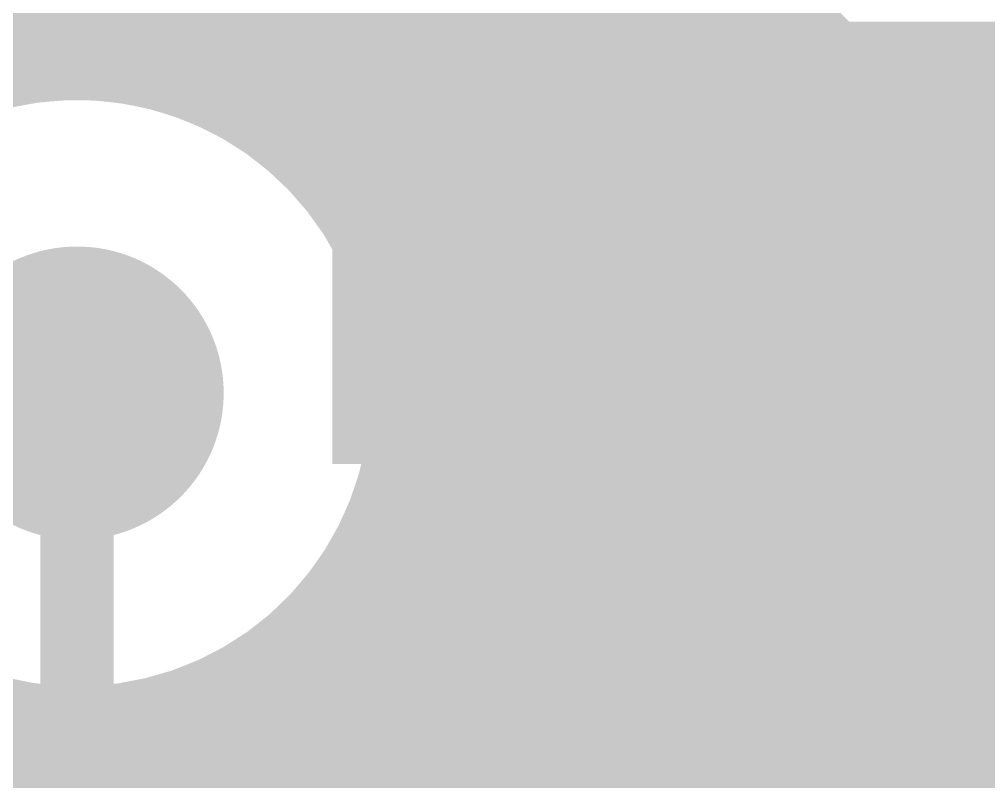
# Model space of a CAD drawing. Header units: inches. Extents: x -0.355 to 0.355, y -0.355 to 0.355.
# Drawn here: x -0.0366 to 0.0155, y 0.1415 to 0.1825 of the extents above; entities that cross this region are included whole.
import ezdxf

# ---------------------------------------------------------------- set-up
doc = ezdxf.new("R2010")
doc.units = ezdxf.units.IN
doc.header["$MEASUREMENT"] = 0
for name, color, linetype in [('BottomLayer', 5, 'Continuous'), ('BottomPaste', 16, 'Continuous'), ('BottomSolder', 6, 'Continuous'), ('TopLayer', 1, 'Continuous'), ('TopOverlay', 2, 'Continuous'), ('ViaHoleLayer', 16, 'Continuous')]:
    doc.layers.add(name, color=color, linetype=linetype)

# ---------------------------------------------------------------- blocks, each defined once
blk = doc.blocks.new('BF83112DW7_D_7_F_4_B_4')
at = {"layer": 'BottomLayer'}
blk.add_hatch(color=5, dxfattribs=at).paths.add_polyline_path([(0.1625984, 0.01574815), (0.1783464, 0.01574815), (0.1783464, -0.01574795), (0.1625984, -0.01574795)])
at = {"layer": 'BottomPaste'}
blk.add_hatch(color=16, dxfattribs=at).paths.add_polyline_path([(0.1625984, 0.01574815), (0.1783464, 0.01574815), (0.1783464, -0.01574795), (0.1625984, -0.01574795)])
at = {"layer": 'BottomSolder'}
blk.add_hatch(color=6, dxfattribs=at).paths.add_polyline_path([(0.1585984, 0.01974815), (0.1823464, 0.01974815), (0.1823464, -0.01974795), (0.1585984, -0.01974795)])

msp = doc.modelspace()

# ---------------------------------------------------------------- hatches: boundary and pattern name
at = {"layer": 'BottomLayer'}
h = msp.add_hatch(color=5, dxfattribs=at)
edge = h.paths.add_edge_path()
edge.add_arc((-0.0334646, 0.1624016), 0.007874, 0, 360)
at = {"layer": 'TopLayer'}
h = msp.add_hatch(color=1, dxfattribs=at)
edge = h.paths.add_edge_path()
edge.add_arc((-0.0334646, 0.1624016), 0.007874, 0, 360)
at = {"layer": 'ViaHoleLayer'}
h = msp.add_hatch(color=16, dxfattribs=at)
edge = h.paths.add_edge_path()
edge.add_arc((-0.0334646, 0.1624016), 0.003937, 0, 360)

# ---------------------------------------------------------------- linework, layer by layer
at = {"layer": 'BottomLayer'}
for points in [[(0.2641026, -0.0787403, 0.003937, 0.003937, -6.854099371008116), (0.2641026, 0.0787401, 0.003937, 0.003937, 0)], [(-0.2641026, 0.0748033, 0.003937, 0.003937, -0.8646889940292188), (0.2755906, -0.0039369, 0.003937, 0.003937, 0)], [(-0.2414652, 0.0680542, 0.003937, 0.003937, -0.8646889940292188), (0.2519686, -0.0039369, 0.003937, 0.003937, 0)], [(-0.0118111, 0.1744094, 0.007874, 0.007874, 0), (-0.0118111, 0.1968505, 0.007874, 0.007874, 0)], [(-0.0255906, 0.1782722, 0.003937, 0.003937, 0), (-0.0255906, 0.1911428, 0.003937, 0.003937, 0)], [(-0.1677758, 0.184051, 0.003937, 0.003937, 0), (-0.0255906, 0.184051, 0.003937, 0.003937, 0)], [(-0.1682159, 0.1836573, 0.003937, 0.003937, 0), (-0.0255906, 0.1836573, 0.003937, 0.003937, 0)], [(-0.1690899, 0.1828699, 0.003937, 0.003937, 0), (-0.0255906, 0.1828699, 0.003937, 0.003937, 0)], [(-0.1686539, 0.1832636, 0.003937, 0.003937, 0), (-0.0255906, 0.1832636, 0.003937, 0.003937, 0)], [(-0.1695238, 0.1824762, 0.003937, 0.003937, 0), (-0.0255906, 0.1824762, 0.003937, 0.003937, 0)], [(-0.1699558, 0.1820825, 0.003937, 0.003937, 0), (-0.0255906, 0.1820825, 0.003937, 0.003937, 0)], [(-0.1708136, 0.1812951, 0.003937, 0.003937, 0), (-0.0255906, 0.1812951, 0.003937, 0.003937, 0)], [(-0.1703857, 0.1816888, 0.003937, 0.003937, 0), (-0.0255906, 0.1816888, 0.003937, 0.003937, 0)], [(-0.1712395, 0.1809014, 0.003937, 0.003937, 0), (-0.0255906, 0.1809014, 0.003937, 0.003937, 0)], [(-0.1716635, 0.1805077, 0.003937, 0.003937, 0), (-0.0255906, 0.1805077, 0.003937, 0.003937, 0)], [(-0.1725057, 0.1797203, 0.003937, 0.003937, 0), (-0.0371978, 0.1797203, 0.003937, 0.003937, 0)], [(-0.1720856, 0.180114, 0.003937, 0.003937, 0), (-0.0338457, 0.180114, 0.003937, 0.003937, 0)], [(-0.0511153, 0.1639268, 0.003937, 0.003937, -0.5286309015249053), (-0.0255906, 0.1782722, 0.003937, 0.003937, 0)], [(-0.0330835, 0.180114, 0.003937, 0.003937, 0), (-0.0255906, 0.180114, 0.003937, 0.003937, 0)], [(-0.0297314, 0.1797203, 0.003937, 0.003937, 0), (-0.0255906, 0.1797203, 0.003937, 0.003937, 0)], [(-0.0118111, 0.1744094, 0.007874, 0.007874, 0), (-0.0078741, 0.1704724, 0.007874, 0.007874, 0)], [(-0.0078741, 0.1704724, 0.007874, 0.007874, 0), (0, 0.1704724, 0.007874, 0.007874, 0)], [(0, 0.1704724, 0.007874, 0.007874, 0), (0.0078741, 0.1704724, 0.007874, 0.007874, 0)], [(0.0078741, 0.1704724, 0.007874, 0.007874, 0), (0.0236221, 0.1547244, 0.007874, 0.007874, 0)], [(-0.0334646, 0.1624016, 0.003937, 0.003937, 0), (-0.0334645, 0.1624015, 0.003937, 0.003937, 0)], [(-0.0334645, 0.129923, 0.003937, 0.003937, 0), (-0.0334645, 0.1624015, 0.003937, 0.003937, 0)], [(-0.0160124, 0.1593529, 0.003937, 0.003937, -0.1686000918899813), (-0.0216535, 0.1491966, 0.003937, 0.003937, 0)], [(-0.0078741, 0.1566929, 0.003937, 0.003937, -0.159279304311371), (-0.0160124, 0.1593529, 0.003937, 0.003937, 0)], [(-0.0078741, 0.1566929, 0.003937, 0.003937, -0.159279304311371), (-0.0160124, 0.1593529, 0.003937, 0.003937, 0)], [(-0.0163908, 0.1576731, 0.003937, 0.003937, 0), (-0.0129783, 0.1576731, 0.003937, 0.003937, 0)], [(-0.0166286, 0.1568857, 0.003937, 0.003937, 0), (-0.0101711, 0.1568857, 0.003937, 0.003937, 0)], [(-0.0165047, 0.1572794, 0.003937, 0.003937, 0), (-0.0118515, 0.1572794, 0.003937, 0.003937, 0)], [(-0.0167628, 0.156492, 0.003937, 0.003937, 0), (0.0023673, 0.156492, 0.003937, 0.003937, 0)], [(-0.0078741, 0.1566929, 0.003937, 0.003937, 0), (0, 0.1566929, 0.003937, 0.003937, 0)], [(0.0021664, 0.1566929, 0.003937, 0.003937, 0), (0.0098426, 0.1490167, 0.003937, 0.003937, 0)], [(-0.0169073, 0.1560983, 0.003937, 0.003937, 0), (0.002761, 0.1560983, 0.003937, 0.003937, 0)], [(-0.0172289, 0.1553109, 0.003937, 0.003937, 0), (0.0035484, 0.1553109, 0.003937, 0.003937, 0)], [(-0.0170626, 0.1557046, 0.003937, 0.003937, 0), (0.0031547, 0.1557046, 0.003937, 0.003937, 0)], [(-0.0174066, 0.1549172, 0.003937, 0.003937, 0), (0.0039421, 0.1549172, 0.003937, 0.003937, 0)], [(-0.0175961, 0.1545235, 0.003937, 0.003937, 0), (0.0043358, 0.1545235, 0.003937, 0.003937, 0)], [(-0.018012, 0.1537361, 0.003937, 0.003937, 0), (0.0051232, 0.1537361, 0.003937, 0.003937, 0)], [(-0.0177977, 0.1541298, 0.003937, 0.003937, 0), (0.0047295, 0.1541298, 0.003937, 0.003937, 0)], [(-0.0182394, 0.1533424, 0.003937, 0.003937, 0), (0.0055169, 0.1533424, 0.003937, 0.003937, 0)], [(-0.0184807, 0.1529487, 0.003937, 0.003937, 0), (0.0059106, 0.1529487, 0.003937, 0.003937, 0)], [(-0.0190074, 0.1521613, 0.003937, 0.003937, 0), (0.006698, 0.1521613, 0.003937, 0.003937, 0)], [(-0.0187364, 0.152555, 0.003937, 0.003937, 0), (0.0063043, 0.152555, 0.003937, 0.003937, 0)], [(-0.0192945, 0.1517676, 0.003937, 0.003937, 0), (0.0070917, 0.1517676, 0.003937, 0.003937, 0)], [(-0.0195987, 0.1513739, 0.003937, 0.003937, 0), (0.0074854, 0.1513739, 0.003937, 0.003937, 0)], [(-0.0202632, 0.1505865, 0.003937, 0.003937, 0), (0.0082728, 0.1505865, 0.003937, 0.003937, 0)], [(-0.0199211, 0.1509802, 0.003937, 0.003937, 0), (0.0078791, 0.1509802, 0.003937, 0.003937, 0)], [(-0.0206264, 0.1501928, 0.003937, 0.003937, 0), (0.0086665, 0.1501928, 0.003937, 0.003937, 0)], [(-0.0210126, 0.1497991, 0.003937, 0.003937, 0), (0.0090602, 0.1497991, 0.003937, 0.003937, 0)], [(-0.0216535, 0.1437026, 0.003937, 0.003937, 0), (-0.0216535, 0.1491966, 0.003937, 0.003937, 0)], [(-0.0216535, 0.1490117, 0.003937, 0.003937, 0), (0.0098426, 0.1490117, 0.003937, 0.003937, 0)], [(-0.0214241, 0.1494054, 0.003937, 0.003937, 0), (0.0094539, 0.1494054, 0.003937, 0.003937, 0)], [(0.0098426, 0.1257871, 0.003937, 0.003937, 0), (0.0098426, 0.1490167, 0.003937, 0.003937, 0)], [(-0.0216535, 0.148618, 0.003937, 0.003937, 0), (0.0098426, 0.148618, 0.003937, 0.003937, 0)], [(-0.0216535, 0.1482243, 0.003937, 0.003937, 0), (0.0098426, 0.1482243, 0.003937, 0.003937, 0)], [(-0.0216535, 0.1478306, 0.003937, 0.003937, 0), (0.0098426, 0.1478306, 0.003937, 0.003937, 0)], [(-0.0216535, 0.1474369, 0.003937, 0.003937, 0), (0.0098426, 0.1474369, 0.003937, 0.003937, 0)], [(-0.0216535, 0.1470432, 0.003937, 0.003937, 0), (0.0098426, 0.1470432, 0.003937, 0.003937, 0)], [(-0.0216535, 0.1466495, 0.003937, 0.003937, 0), (0.0098426, 0.1466495, 0.003937, 0.003937, 0)], [(-0.0216535, 0.1462558, 0.003937, 0.003937, 0), (0.0098426, 0.1462558, 0.003937, 0.003937, 0)], [(-0.0216535, 0.1458621, 0.003937, 0.003937, 0), (0.0098426, 0.1458621, 0.003937, 0.003937, 0)], [(-0.0216535, 0.1454684, 0.003937, 0.003937, 0), (0.0098426, 0.1454684, 0.003937, 0.003937, 0)], [(-0.0216535, 0.1450747, 0.003937, 0.003937, 0), (0.0098426, 0.1450747, 0.003937, 0.003937, 0)], [(-0.0216535, 0.144681, 0.003937, 0.003937, 0), (0.0098426, 0.144681, 0.003937, 0.003937, 0)], [(-0.0216535, 0.1442873, 0.003937, 0.003937, 0), (0.0098426, 0.1442873, 0.003937, 0.003937, 0)], [(-0.0216535, 0.1438936, 0.003937, 0.003937, 0), (0.0098426, 0.1438936, 0.003937, 0.003937, 0)], [(-0.0216535, 0.1437026, 0.003937, 0.003937, 0), (-0.0019685, 0.1437026, 0.003937, 0.003937, 0)], [(-0.0019685, 0.0964584, 0.003937, 0.003937, 0), (-0.0019685, 0.1437026, 0.003937, 0.003937, 0)], [(-0.0019685, 0.1434999, 0.003937, 0.003937, 0), (0.0098426, 0.1434999, 0.003937, 0.003937, 0)], [(-0.0019685, 0.1431062, 0.003937, 0.003937, 0), (0.0098426, 0.1431062, 0.003937, 0.003937, 0)], [(-0.0019685, 0.1427125, 0.003937, 0.003937, 0), (0.0098426, 0.1427125, 0.003937, 0.003937, 0)], [(-0.0019685, 0.1423188, 0.003937, 0.003937, 0), (0.0098426, 0.1423188, 0.003937, 0.003937, 0)], [(-0.0019685, 0.1419251, 0.003937, 0.003937, 0), (0.0098426, 0.1419251, 0.003937, 0.003937, 0)], [(-0.0019685, 0.1415314, 0.003937, 0.003937, 0), (0.0098426, 0.1415314, 0.003937, 0.003937, 0)], [(-0.0019685, 0.1411377, 0.003937, 0.003937, 0), (0.0098426, 0.1411377, 0.003937, 0.003937, 0)], [(-0.0019685, 0.140744, 0.003937, 0.003937, 0), (0.0098426, 0.140744, 0.003937, 0.003937, 0)], [(-0.0019685, 0.1403503, 0.003937, 0.003937, 0), (0.0098426, 0.1403503, 0.003937, 0.003937, 0)], [(-0.0019685, 0.1399566, 0.003937, 0.003937, 0), (0.0098426, 0.1399566, 0.003937, 0.003937, 0)]]:
    msp.add_lwpolyline(points, format="xyseb", dxfattribs=at)
for points in [[(-0.0265748, 0.184051, 0.0019685, 0.0019685, 1), (-0.0246064, 0.184051, 0.0019685, 0.0019685, 1)], [(-0.0265748, 0.1836573, 0.0019685, 0.0019685, 1), (-0.0246064, 0.1836573, 0.0019685, 0.0019685, 1)], [(-0.0265748, 0.1832636, 0.0019685, 0.0019685, 1), (-0.0246064, 0.1832636, 0.0019685, 0.0019685, 1)], [(-0.0265748, 0.1828699, 0.0019685, 0.0019685, 1), (-0.0246064, 0.1828699, 0.0019685, 0.0019685, 1)], [(-0.0265748, 0.1824762, 0.0019685, 0.0019685, 1), (-0.0246064, 0.1824762, 0.0019685, 0.0019685, 1)], [(-0.0265748, 0.1820825, 0.0019685, 0.0019685, 1), (-0.0246064, 0.1820825, 0.0019685, 0.0019685, 1)], [(-0.0265748, 0.1816888, 0.0019685, 0.0019685, 1), (-0.0246064, 0.1816888, 0.0019685, 0.0019685, 1)], [(-0.0265748, 0.1812951, 0.0019685, 0.0019685, 1), (-0.0246064, 0.1812951, 0.0019685, 0.0019685, 1)], [(-0.0265748, 0.1809014, 0.0019685, 0.0019685, 1), (-0.0246064, 0.1809014, 0.0019685, 0.0019685, 1)], [(-0.0265748, 0.1805077, 0.0019685, 0.0019685, 1), (-0.0246064, 0.1805077, 0.0019685, 0.0019685, 1)], [(-0.038182, 0.1797203, 0.0019685, 0.0019685, 1), (-0.0362136, 0.1797203, 0.0019685, 0.0019685, 1)], [(-0.0348299, 0.180114, 0.0019685, 0.0019685, 1), (-0.0328615, 0.180114, 0.0019685, 0.0019685, 1)], [(-0.0340677, 0.180114, 0.0019685, 0.0019685, 1), (-0.0320993, 0.180114, 0.0019685, 0.0019685, 1)], [(-0.0307156, 0.1797203, 0.0019685, 0.0019685, 1), (-0.0287472, 0.1797203, 0.0019685, 0.0019685, 1)], [(-0.0265748, 0.180114, 0.0019685, 0.0019685, 1), (-0.0246064, 0.180114, 0.0019685, 0.0019685, 1)], [(-0.0265748, 0.1797203, 0.0019685, 0.0019685, 1), (-0.0246064, 0.1797203, 0.0019685, 0.0019685, 1)], [(-0.0265748, 0.1782722, 0.0019685, 0.0019685, 1), (-0.0246064, 0.1782722, 0.0019685, 0.0019685, 1)], [(-0.0265748, 0.1782722, 0.0019685, 0.0019685, 1), (-0.0246064, 0.1782722, 0.0019685, 0.0019685, 1)], [(-0.0137796, 0.1744094, 0.003937, 0.003937, 1), (-0.0098426, 0.1744094, 0.003937, 0.003937, 1)], [(-0.0137796, 0.1744094, 0.003937, 0.003937, 1), (-0.0098426, 0.1744094, 0.003937, 0.003937, 1)], [(-0.0098426, 0.1704724, 0.003937, 0.003937, 1), (-0.0059056, 0.1704724, 0.003937, 0.003937, 1)], [(-0.0098426, 0.1704724, 0.003937, 0.003937, 1), (-0.0059056, 0.1704724, 0.003937, 0.003937, 1)], [(-0.0019685, 0.1704724, 0.003937, 0.003937, 1), (0.0019685, 0.1704724, 0.003937, 0.003937, 1)], [(-0.0019685, 0.1704724, 0.003937, 0.003937, 1), (0.0019685, 0.1704724, 0.003937, 0.003937, 1)], [(0.0059056, 0.1704724, 0.003937, 0.003937, 1), (0.0098426, 0.1704724, 0.003937, 0.003937, 1)], [(0.0059056, 0.1704724, 0.003937, 0.003937, 1), (0.0098426, 0.1704724, 0.003937, 0.003937, 1)], [(-0.0344488, 0.1624016, 0.0019685, 0.0019685, 1), (-0.0324804, 0.1624016, 0.0019685, 0.0019685, 1)], [(-0.0344487, 0.1624015, 0.0019685, 0.0019685, 1), (-0.0324803, 0.1624015, 0.0019685, 0.0019685, 1)], [(-0.0344487, 0.1624015, 0.0019685, 0.0019685, 1), (-0.0324803, 0.1624015, 0.0019685, 0.0019685, 1)], [(-0.0169966, 0.1593529, 0.0019685, 0.0019685, 1), (-0.0150282, 0.1593529, 0.0019685, 0.0019685, 1)], [(-0.0169966, 0.1593529, 0.0019685, 0.0019685, 1), (-0.0150282, 0.1593529, 0.0019685, 0.0019685, 1)], [(-0.0169966, 0.1593529, 0.0019685, 0.0019685, 1), (-0.0150282, 0.1593529, 0.0019685, 0.0019685, 1)], [(-0.017375, 0.1576731, 0.0019685, 0.0019685, 1), (-0.0154066, 0.1576731, 0.0019685, 0.0019685, 1)], [(-0.0139625, 0.1576731, 0.0019685, 0.0019685, 1), (-0.0119941, 0.1576731, 0.0019685, 0.0019685, 1)], [(-0.0176128, 0.1568857, 0.0019685, 0.0019685, 1), (-0.0156444, 0.1568857, 0.0019685, 0.0019685, 1)], [(-0.0174889, 0.1572794, 0.0019685, 0.0019685, 1), (-0.0155205, 0.1572794, 0.0019685, 0.0019685, 1)], [(-0.0128357, 0.1572794, 0.0019685, 0.0019685, 1), (-0.0108673, 0.1572794, 0.0019685, 0.0019685, 1)], [(-0.0111553, 0.1568857, 0.0019685, 0.0019685, 1), (-0.0091869, 0.1568857, 0.0019685, 0.0019685, 1)], [(-0.017747, 0.156492, 0.0019685, 0.0019685, 1), (-0.0157786, 0.156492, 0.0019685, 0.0019685, 1)], [(-0.0088583, 0.1566929, 0.0019685, 0.0019685, 1), (-0.0068899, 0.1566929, 0.0019685, 0.0019685, 1)], [(-0.0088583, 0.1566929, 0.0019685, 0.0019685, 1), (-0.0068899, 0.1566929, 0.0019685, 0.0019685, 1)], [(-0.0088583, 0.1566929, 0.0019685, 0.0019685, 1), (-0.0068899, 0.1566929, 0.0019685, 0.0019685, 1)], [(-0.0009842, 0.1566929, 0.0019685, 0.0019685, 1), (0.0009842, 0.1566929, 0.0019685, 0.0019685, 1)], [(0.0011822, 0.1566929, 0.0019685, 0.0019685, 1), (0.0031506, 0.1566929, 0.0019685, 0.0019685, 1)], [(0.0013831, 0.156492, 0.0019685, 0.0019685, 1), (0.0033515, 0.156492, 0.0019685, 0.0019685, 1)], [(-0.0178915, 0.1560983, 0.0019685, 0.0019685, 1), (-0.0159231, 0.1560983, 0.0019685, 0.0019685, 1)], [(0.0017768, 0.1560983, 0.0019685, 0.0019685, 1), (0.0037452, 0.1560983, 0.0019685, 0.0019685, 1)], [(-0.0182131, 0.1553109, 0.0019685, 0.0019685, 1), (-0.0162447, 0.1553109, 0.0019685, 0.0019685, 1)], [(-0.0180468, 0.1557046, 0.0019685, 0.0019685, 1), (-0.0160784, 0.1557046, 0.0019685, 0.0019685, 1)], [(0.0021705, 0.1557046, 0.0019685, 0.0019685, 1), (0.0041389, 0.1557046, 0.0019685, 0.0019685, 1)], [(0.0025642, 0.1553109, 0.0019685, 0.0019685, 1), (0.0045326, 0.1553109, 0.0019685, 0.0019685, 1)], [(-0.0183908, 0.1549172, 0.0019685, 0.0019685, 1), (-0.0164224, 0.1549172, 0.0019685, 0.0019685, 1)], [(0.0029579, 0.1549172, 0.0019685, 0.0019685, 1), (0.0049263, 0.1549172, 0.0019685, 0.0019685, 1)], [(-0.0185803, 0.1545235, 0.0019685, 0.0019685, 1), (-0.0166119, 0.1545235, 0.0019685, 0.0019685, 1)], [(0.0033516, 0.1545235, 0.0019685, 0.0019685, 1), (0.00532, 0.1545235, 0.0019685, 0.0019685, 1)], [(-0.0189962, 0.1537361, 0.0019685, 0.0019685, 1), (-0.0170278, 0.1537361, 0.0019685, 0.0019685, 1)], [(-0.0187819, 0.1541298, 0.0019685, 0.0019685, 1), (-0.0168135, 0.1541298, 0.0019685, 0.0019685, 1)], [(0.0037453, 0.1541298, 0.0019685, 0.0019685, 1), (0.0057137, 0.1541298, 0.0019685, 0.0019685, 1)], [(0.004139, 0.1537361, 0.0019685, 0.0019685, 1), (0.0061074, 0.1537361, 0.0019685, 0.0019685, 1)], [(-0.0192236, 0.1533424, 0.0019685, 0.0019685, 1), (-0.0172552, 0.1533424, 0.0019685, 0.0019685, 1)], [(0.0045327, 0.1533424, 0.0019685, 0.0019685, 1), (0.0065011, 0.1533424, 0.0019685, 0.0019685, 1)], [(-0.0194649, 0.1529487, 0.0019685, 0.0019685, 1), (-0.0174965, 0.1529487, 0.0019685, 0.0019685, 1)], [(0.0049264, 0.1529487, 0.0019685, 0.0019685, 1), (0.0068948, 0.1529487, 0.0019685, 0.0019685, 1)], [(-0.0199916, 0.1521613, 0.0019685, 0.0019685, 1), (-0.0180232, 0.1521613, 0.0019685, 0.0019685, 1)], [(-0.0197206, 0.152555, 0.0019685, 0.0019685, 1), (-0.0177522, 0.152555, 0.0019685, 0.0019685, 1)], [(0.0053201, 0.152555, 0.0019685, 0.0019685, 1), (0.0072885, 0.152555, 0.0019685, 0.0019685, 1)], [(0.0057138, 0.1521613, 0.0019685, 0.0019685, 1), (0.0076822, 0.1521613, 0.0019685, 0.0019685, 1)], [(-0.0202787, 0.1517676, 0.0019685, 0.0019685, 1), (-0.0183103, 0.1517676, 0.0019685, 0.0019685, 1)], [(0.0061075, 0.1517676, 0.0019685, 0.0019685, 1), (0.0080759, 0.1517676, 0.0019685, 0.0019685, 1)], [(-0.0205829, 0.1513739, 0.0019685, 0.0019685, 1), (-0.0186145, 0.1513739, 0.0019685, 0.0019685, 1)], [(0.0065012, 0.1513739, 0.0019685, 0.0019685, 1), (0.0084696, 0.1513739, 0.0019685, 0.0019685, 1)], [(-0.0212474, 0.1505865, 0.0019685, 0.0019685, 1), (-0.019279, 0.1505865, 0.0019685, 0.0019685, 1)], [(-0.0209053, 0.1509802, 0.0019685, 0.0019685, 1), (-0.0189369, 0.1509802, 0.0019685, 0.0019685, 1)], [(0.0068949, 0.1509802, 0.0019685, 0.0019685, 1), (0.0088633, 0.1509802, 0.0019685, 0.0019685, 1)], [(0.0072886, 0.1505865, 0.0019685, 0.0019685, 1), (0.009257, 0.1505865, 0.0019685, 0.0019685, 1)], [(-0.0216106, 0.1501928, 0.0019685, 0.0019685, 1), (-0.0196422, 0.1501928, 0.0019685, 0.0019685, 1)], [(0.0076823, 0.1501928, 0.0019685, 0.0019685, 1), (0.0096507, 0.1501928, 0.0019685, 0.0019685, 1)], [(-0.0219968, 0.1497991, 0.0019685, 0.0019685, 1), (-0.0200284, 0.1497991, 0.0019685, 0.0019685, 1)], [(0.008076, 0.1497991, 0.0019685, 0.0019685, 1), (0.0100444, 0.1497991, 0.0019685, 0.0019685, 1)], [(-0.0226377, 0.1491966, 0.0019685, 0.0019685, 1), (-0.0206693, 0.1491966, 0.0019685, 0.0019685, 1)], [(-0.0226377, 0.1491966, 0.0019685, 0.0019685, 1), (-0.0206693, 0.1491966, 0.0019685, 0.0019685, 1)], [(-0.0226377, 0.1490117, 0.0019685, 0.0019685, 1), (-0.0206693, 0.1490117, 0.0019685, 0.0019685, 1)], [(-0.0224083, 0.1494054, 0.0019685, 0.0019685, 1), (-0.0204399, 0.1494054, 0.0019685, 0.0019685, 1)], [(0.0084697, 0.1494054, 0.0019685, 0.0019685, 1), (0.0104381, 0.1494054, 0.0019685, 0.0019685, 1)], [(0.0088584, 0.1490167, 0.0019685, 0.0019685, 1), (0.0108268, 0.1490167, 0.0019685, 0.0019685, 1)], [(0.0088584, 0.1490167, 0.0019685, 0.0019685, 1), (0.0108268, 0.1490167, 0.0019685, 0.0019685, 1)], [(0.0088584, 0.1490117, 0.0019685, 0.0019685, 1), (0.0108268, 0.1490117, 0.0019685, 0.0019685, 1)], [(-0.0226377, 0.148618, 0.0019685, 0.0019685, 1), (-0.0206693, 0.148618, 0.0019685, 0.0019685, 1)], [(0.0088584, 0.148618, 0.0019685, 0.0019685, 1), (0.0108268, 0.148618, 0.0019685, 0.0019685, 1)], [(-0.0226377, 0.1482243, 0.0019685, 0.0019685, 1), (-0.0206693, 0.1482243, 0.0019685, 0.0019685, 1)], [(0.0088584, 0.1482243, 0.0019685, 0.0019685, 1), (0.0108268, 0.1482243, 0.0019685, 0.0019685, 1)], [(-0.0226377, 0.1478306, 0.0019685, 0.0019685, 1), (-0.0206693, 0.1478306, 0.0019685, 0.0019685, 1)], [(-0.0226377, 0.1474369, 0.0019685, 0.0019685, 1), (-0.0206693, 0.1474369, 0.0019685, 0.0019685, 1)], [(0.0088584, 0.1478306, 0.0019685, 0.0019685, 1), (0.0108268, 0.1478306, 0.0019685, 0.0019685, 1)], [(0.0088584, 0.1474369, 0.0019685, 0.0019685, 1), (0.0108268, 0.1474369, 0.0019685, 0.0019685, 1)], [(-0.0226377, 0.1470432, 0.0019685, 0.0019685, 1), (-0.0206693, 0.1470432, 0.0019685, 0.0019685, 1)], [(0.0088584, 0.1470432, 0.0019685, 0.0019685, 1), (0.0108268, 0.1470432, 0.0019685, 0.0019685, 1)], [(-0.0226377, 0.1466495, 0.0019685, 0.0019685, 1), (-0.0206693, 0.1466495, 0.0019685, 0.0019685, 1)], [(0.0088584, 0.1466495, 0.0019685, 0.0019685, 1), (0.0108268, 0.1466495, 0.0019685, 0.0019685, 1)], [(-0.0226377, 0.1462558, 0.0019685, 0.0019685, 1), (-0.0206693, 0.1462558, 0.0019685, 0.0019685, 1)], [(-0.0226377, 0.1458621, 0.0019685, 0.0019685, 1), (-0.0206693, 0.1458621, 0.0019685, 0.0019685, 1)], [(0.0088584, 0.1462558, 0.0019685, 0.0019685, 1), (0.0108268, 0.1462558, 0.0019685, 0.0019685, 1)], [(0.0088584, 0.1458621, 0.0019685, 0.0019685, 1), (0.0108268, 0.1458621, 0.0019685, 0.0019685, 1)], [(-0.0226377, 0.1454684, 0.0019685, 0.0019685, 1), (-0.0206693, 0.1454684, 0.0019685, 0.0019685, 1)], [(0.0088584, 0.1454684, 0.0019685, 0.0019685, 1), (0.0108268, 0.1454684, 0.0019685, 0.0019685, 1)], [(-0.0226377, 0.1450747, 0.0019685, 0.0019685, 1), (-0.0206693, 0.1450747, 0.0019685, 0.0019685, 1)], [(0.0088584, 0.1450747, 0.0019685, 0.0019685, 1), (0.0108268, 0.1450747, 0.0019685, 0.0019685, 1)], [(-0.0226377, 0.144681, 0.0019685, 0.0019685, 1), (-0.0206693, 0.144681, 0.0019685, 0.0019685, 1)], [(0.0088584, 0.144681, 0.0019685, 0.0019685, 1), (0.0108268, 0.144681, 0.0019685, 0.0019685, 1)], [(-0.0226377, 0.1442873, 0.0019685, 0.0019685, 1), (-0.0206693, 0.1442873, 0.0019685, 0.0019685, 1)], [(-0.0226377, 0.1438936, 0.0019685, 0.0019685, 1), (-0.0206693, 0.1438936, 0.0019685, 0.0019685, 1)], [(0.0088584, 0.1442873, 0.0019685, 0.0019685, 1), (0.0108268, 0.1442873, 0.0019685, 0.0019685, 1)], [(0.0088584, 0.1438936, 0.0019685, 0.0019685, 1), (0.0108268, 0.1438936, 0.0019685, 0.0019685, 1)], [(-0.0226377, 0.1437026, 0.0019685, 0.0019685, 1), (-0.0206693, 0.1437026, 0.0019685, 0.0019685, 1)], [(-0.0226377, 0.1437026, 0.0019685, 0.0019685, 1), (-0.0206693, 0.1437026, 0.0019685, 0.0019685, 1)], [(-0.0029527, 0.1437026, 0.0019685, 0.0019685, 1), (-0.0009843, 0.1437026, 0.0019685, 0.0019685, 1)], [(-0.0029527, 0.1437026, 0.0019685, 0.0019685, 1), (-0.0009843, 0.1437026, 0.0019685, 0.0019685, 1)], [(-0.0029527, 0.1434999, 0.0019685, 0.0019685, 1), (-0.0009843, 0.1434999, 0.0019685, 0.0019685, 1)], [(0.0088584, 0.1434999, 0.0019685, 0.0019685, 1), (0.0108268, 0.1434999, 0.0019685, 0.0019685, 1)], [(-0.0029527, 0.1431062, 0.0019685, 0.0019685, 1), (-0.0009843, 0.1431062, 0.0019685, 0.0019685, 1)], [(0.0088584, 0.1431062, 0.0019685, 0.0019685, 1), (0.0108268, 0.1431062, 0.0019685, 0.0019685, 1)], [(-0.0029527, 0.1427125, 0.0019685, 0.0019685, 1), (-0.0009843, 0.1427125, 0.0019685, 0.0019685, 1)], [(-0.0029527, 0.1423188, 0.0019685, 0.0019685, 1), (-0.0009843, 0.1423188, 0.0019685, 0.0019685, 1)], [(0.0088584, 0.1427125, 0.0019685, 0.0019685, 1), (0.0108268, 0.1427125, 0.0019685, 0.0019685, 1)], [(0.0088584, 0.1423188, 0.0019685, 0.0019685, 1), (0.0108268, 0.1423188, 0.0019685, 0.0019685, 1)], [(-0.0029527, 0.1419251, 0.0019685, 0.0019685, 1), (-0.0009843, 0.1419251, 0.0019685, 0.0019685, 1)], [(0.0088584, 0.1419251, 0.0019685, 0.0019685, 1), (0.0108268, 0.1419251, 0.0019685, 0.0019685, 1)], [(-0.0029527, 0.1415314, 0.0019685, 0.0019685, 1), (-0.0009843, 0.1415314, 0.0019685, 0.0019685, 1)], [(0.0088584, 0.1415314, 0.0019685, 0.0019685, 1), (0.0108268, 0.1415314, 0.0019685, 0.0019685, 1)], [(-0.0029527, 0.1411377, 0.0019685, 0.0019685, 1), (-0.0009843, 0.1411377, 0.0019685, 0.0019685, 1)], [(-0.0029527, 0.140744, 0.0019685, 0.0019685, 1), (-0.0009843, 0.140744, 0.0019685, 0.0019685, 1)], [(0.0088584, 0.1411377, 0.0019685, 0.0019685, 1), (0.0108268, 0.1411377, 0.0019685, 0.0019685, 1)], [(0.0088584, 0.140744, 0.0019685, 0.0019685, 1), (0.0108268, 0.140744, 0.0019685, 0.0019685, 1)], [(-0.0029527, 0.1403503, 0.0019685, 0.0019685, 1), (-0.0009843, 0.1403503, 0.0019685, 0.0019685, 1)], [(0.0088584, 0.1403503, 0.0019685, 0.0019685, 1), (0.0108268, 0.1403503, 0.0019685, 0.0019685, 1)], [(-0.0029527, 0.1399566, 0.0019685, 0.0019685, 1), (-0.0009843, 0.1399566, 0.0019685, 0.0019685, 1)], [(0.0088584, 0.1399566, 0.0019685, 0.0019685, 1), (0.0108268, 0.1399566, 0.0019685, 0.0019685, 1)]]:
    msp.add_lwpolyline(points, format="xyseb", close=True, dxfattribs=at)
at = {"layer": 'TopLayer'}
for points in [[(0.029121, 0.1795695, 0.003937, 0.003937, -2.366384036142327), (0.0327261, 0.2047218, 0.003937, 0.003937, 0)], [(-0.2401143, 0.184051, 0.003937, 0.003937, 0), (0.0039726, 0.184051, 0.003937, 0.003937, 0)], [(-0.2403774, 0.1836573, 0.003937, 0.003937, 0), (0.0042436, 0.1836573, 0.003937, 0.003937, 0)], [(-0.2409035, 0.1828699, 0.003937, 0.003937, 0), (0.0048349, 0.1828699, 0.003937, 0.003937, 0)], [(-0.2406404, 0.1832636, 0.003937, 0.003937, 0), (0.0045307, 0.1832636, 0.003937, 0.003937, 0)], [(-0.2411666, 0.1824762, 0.003937, 0.003937, 0), (0.0051573, 0.1824762, 0.003937, 0.003937, 0)], [(-0.2414296, 0.1820825, 0.003937, 0.003937, 0), (0.0054994, 0.1820825, 0.003937, 0.003937, 0)], [(-0.2419557, 0.1812951, 0.003937, 0.003937, 0), (0.0062488, 0.1812951, 0.003937, 0.003937, 0)], [(-0.2416927, 0.1816888, 0.003937, 0.003937, 0), (0.0058626, 0.1816888, 0.003937, 0.003937, 0)], [(-0.2422188, 0.1809014, 0.003937, 0.003937, 0), (0.0066603, 0.1809014, 0.003937, 0.003937, 0)], [(-0.2424819, 0.1805077, 0.003937, 0.003937, 0), (0.0070997, 0.1805077, 0.003937, 0.003937, 0)], [(-0.243008, 0.1797203, 0.003937, 0.003937, 0), (-0.0371978, 0.1797203, 0.003937, 0.003937, 0)], [(-0.2427449, 0.180114, 0.003937, 0.003937, 0), (-0.0338457, 0.180114, 0.003937, 0.003937, 0)], [(-0.0511153, 0.1639268, 0.003937, 0.003937, -0.9578057655059816), (-0.0157481, 0.1624016, 0.003937, 0.003937, 0)], [(-0.0330835, 0.180114, 0.003937, 0.003937, 0), (0.0075704, 0.180114, 0.003937, 0.003937, 0)], [(-0.0297314, 0.1797203, 0.003937, 0.003937, 0), (0.0080764, 0.1797203, 0.003937, 0.003937, 0)], [(-0.0282283, 0.1793266, 0.003937, 0.003937, 0), (0.0086231, 0.1793266, 0.003937, 0.003937, 0)], [(-0.0270935, 0.1789329, 0.003937, 0.003937, 0), (0.0092175, 0.1789329, 0.003937, 0.003937, 0)], [(-0.0261535, 0.1785392, 0.003937, 0.003937, 0), (0.0098694, 0.1785392, 0.003937, 0.003937, 0)], [(-0.0253403, 0.1781455, 0.003937, 0.003937, 0), (0.0105924, 0.1781455, 0.003937, 0.003937, 0)], [(-0.0246189, 0.1777518, 0.003937, 0.003937, 0), (0.0114078, 0.1777518, 0.003937, 0.003937, 0)], [(-0.0239684, 0.1773581, 0.003937, 0.003937, 0), (0.0123511, 0.1773581, 0.003937, 0.003937, 0)], [(-0.023375, 0.1769644, 0.003937, 0.003937, 0), (0.0134911, 0.1769644, 0.003937, 0.003937, 0)], [(-0.0228292, 0.1765707, 0.003937, 0.003937, 0), (0.0150058, 0.1765707, 0.003937, 0.003937, 0)], [(-0.022324, 0.176177, 0.003937, 0.003937, 0), (0.0295276, 0.176177, 0.003937, 0.003937, 0)], [(-0.0218541, 0.1757833, 0.003937, 0.003937, 0), (0.0295276, 0.1757833, 0.003937, 0.003937, 0)], [(-0.0214153, 0.1753896, 0.003937, 0.003937, 0), (0.0295276, 0.1753896, 0.003937, 0.003937, 0)], [(-0.0210043, 0.1749959, 0.003937, 0.003937, 0), (0.0295276, 0.1749959, 0.003937, 0.003937, 0)], [(-0.0206186, 0.1746022, 0.003937, 0.003937, 0), (0.0295276, 0.1746022, 0.003937, 0.003937, 0)], [(-0.0202558, 0.1742085, 0.003937, 0.003937, 0), (0.0295276, 0.1742085, 0.003937, 0.003937, 0)], [(-0.0199142, 0.1738148, 0.003937, 0.003937, 0), (0.0295276, 0.1738148, 0.003937, 0.003937, 0)], [(-0.0195921, 0.1734211, 0.003937, 0.003937, 0), (0.0295276, 0.1734211, 0.003937, 0.003937, 0)], [(-0.0192883, 0.1730274, 0.003937, 0.003937, 0), (0.0295276, 0.1730274, 0.003937, 0.003937, 0)], [(-0.0190016, 0.1726337, 0.003937, 0.003937, 0), (0.0295276, 0.1726337, 0.003937, 0.003937, 0)], [(-0.018731, 0.17224, 0.003937, 0.003937, 0), (0.0295276, 0.17224, 0.003937, 0.003937, 0)], [(-0.0184755, 0.1718463, 0.003937, 0.003937, 0), (0.0295276, 0.1718463, 0.003937, 0.003937, 0)], [(-0.0182346, 0.1714526, 0.003937, 0.003937, 0), (0.0295276, 0.1714526, 0.003937, 0.003937, 0)], [(-0.0180074, 0.1710589, 0.003937, 0.003937, 0), (0.0295276, 0.1710589, 0.003937, 0.003937, 0)], [(-0.0177934, 0.1706652, 0.003937, 0.003937, 0), (0.0295276, 0.1706652, 0.003937, 0.003937, 0)], [(-0.017592, 0.1702715, 0.003937, 0.003937, 0), (0.0295276, 0.1702715, 0.003937, 0.003937, 0)], [(-0.0174028, 0.1698778, 0.003937, 0.003937, 0), (0.0295276, 0.1698778, 0.003937, 0.003937, 0)], [(-0.0172254, 0.1694841, 0.003937, 0.003937, 0), (0.0295276, 0.1694841, 0.003937, 0.003937, 0)], [(-0.0170593, 0.1690904, 0.003937, 0.003937, 0), (0.0295276, 0.1690904, 0.003937, 0.003937, 0)], [(-0.0169042, 0.1686967, 0.003937, 0.003937, 0), (0.0295276, 0.1686967, 0.003937, 0.003937, 0)], [(-0.0167599, 0.168303, 0.003937, 0.003937, 0), (0.0295276, 0.168303, 0.003937, 0.003937, 0)], [(-0.016626, 0.1679093, 0.003937, 0.003937, 0), (0.0295276, 0.1679093, 0.003937, 0.003937, 0)], [(-0.0165022, 0.1675156, 0.003937, 0.003937, 0), (0.0295276, 0.1675156, 0.003937, 0.003937, 0)], [(-0.0163885, 0.1671219, 0.003937, 0.003937, 0), (0.0295276, 0.1671219, 0.003937, 0.003937, 0)], [(-0.0162845, 0.1667282, 0.003937, 0.003937, 0), (0.0295276, 0.1667282, 0.003937, 0.003937, 0)], [(-0.0161901, 0.1663345, 0.003937, 0.003937, 0), (0.0295276, 0.1663345, 0.003937, 0.003937, 0)], [(-0.0161052, 0.1659408, 0.003937, 0.003937, 0), (0.0295276, 0.1659408, 0.003937, 0.003937, 0)], [(-0.0160296, 0.1655471, 0.003937, 0.003937, 0), (0.0295276, 0.1655471, 0.003937, 0.003937, 0)], [(-0.0159631, 0.1651534, 0.003937, 0.003937, 0), (0.0295276, 0.1651534, 0.003937, 0.003937, 0)], [(-0.0159057, 0.1647597, 0.003937, 0.003937, 0), (0.0295276, 0.1647597, 0.003937, 0.003937, 0)], [(-0.0158573, 0.164366, 0.003937, 0.003937, 0), (0.0295276, 0.164366, 0.003937, 0.003937, 0)], [(-0.0158179, 0.1639723, 0.003937, 0.003937, 0), (0.0295276, 0.1639723, 0.003937, 0.003937, 0)], [(-0.0157872, 0.1635786, 0.003937, 0.003937, 0), (0.0295276, 0.1635786, 0.003937, 0.003937, 0)], [(-0.0157654, 0.1631849, 0.003937, 0.003937, 0), (0.0295276, 0.1631849, 0.003937, 0.003937, 0)], [(-0.0157524, 0.1627912, 0.003937, 0.003937, 0), (0.0295276, 0.1627912, 0.003937, 0.003937, 0)], [(-0.0157481, 0.1624016, 0.003937, 0.003937, -0.578783666073092), (-0.0423887, 0.1470969, 0.003937, 0.003937, 0)], [(-0.0157526, 0.1620038, 0.003937, 0.003937, 0), (0.0295276, 0.1620038, 0.003937, 0.003937, 0)], [(-0.0157481, 0.1623975, 0.003937, 0.003937, 0), (0.0295276, 0.1623975, 0.003937, 0.003937, 0)], [(-0.0157658, 0.1616101, 0.003937, 0.003937, 0), (0.0295276, 0.1616101, 0.003937, 0.003937, 0)], [(-0.0157878, 0.1612164, 0.003937, 0.003937, 0), (0.0295276, 0.1612164, 0.003937, 0.003937, 0)], [(-0.0158583, 0.160429, 0.003937, 0.003937, 0), (0.0295276, 0.160429, 0.003937, 0.003937, 0)], [(-0.0158186, 0.1608227, 0.003937, 0.003937, 0), (0.0295276, 0.1608227, 0.003937, 0.003937, 0)], [(-0.0159068, 0.1600353, 0.003937, 0.003937, 0), (0.0295276, 0.1600353, 0.003937, 0.003937, 0)], [(-0.0159644, 0.1596416, 0.003937, 0.003937, 0), (0.0295276, 0.1596416, 0.003937, 0.003937, 0)], [(-0.0160311, 0.1592479, 0.003937, 0.003937, 0), (0.0295276, 0.1592479, 0.003937, 0.003937, 0)], [(-0.016192, 0.1584605, 0.003937, 0.003937, 0), (0.0295276, 0.1584605, 0.003937, 0.003937, 0)], [(-0.0161069, 0.1588542, 0.003937, 0.003937, 0), (0.0295276, 0.1588542, 0.003937, 0.003937, 0)], [(-0.0162866, 0.1580668, 0.003937, 0.003937, 0), (0.0295276, 0.1580668, 0.003937, 0.003937, 0)], [(-0.0163908, 0.1576731, 0.003937, 0.003937, 0), (0.0295276, 0.1576731, 0.003937, 0.003937, 0)], [(-0.0166286, 0.1568857, 0.003937, 0.003937, 0), (0.0295276, 0.1568857, 0.003937, 0.003937, 0)], [(-0.0165047, 0.1572794, 0.003937, 0.003937, 0), (0.0295276, 0.1572794, 0.003937, 0.003937, 0)], [(-0.0167628, 0.156492, 0.003937, 0.003937, 0), (0.0295276, 0.156492, 0.003937, 0.003937, 0)], [(-0.0169073, 0.1560983, 0.003937, 0.003937, 0), (0.0295276, 0.1560983, 0.003937, 0.003937, 0)], [(-0.0172289, 0.1553109, 0.003937, 0.003937, 0), (0.0295276, 0.1553109, 0.003937, 0.003937, 0)], [(-0.0170626, 0.1557046, 0.003937, 0.003937, 0), (0.0295276, 0.1557046, 0.003937, 0.003937, 0)], [(-0.0174066, 0.1549172, 0.003937, 0.003937, 0), (0.0295276, 0.1549172, 0.003937, 0.003937, 0)], [(-0.0175961, 0.1545235, 0.003937, 0.003937, 0), (0.0295276, 0.1545235, 0.003937, 0.003937, 0)], [(-0.018012, 0.1537361, 0.003937, 0.003937, 0), (0.0295276, 0.1537361, 0.003937, 0.003937, 0)], [(-0.0177977, 0.1541298, 0.003937, 0.003937, 0), (0.0295276, 0.1541298, 0.003937, 0.003937, 0)], [(-0.0182394, 0.1533424, 0.003937, 0.003937, 0), (0.0295276, 0.1533424, 0.003937, 0.003937, 0)], [(-0.0184807, 0.1529487, 0.003937, 0.003937, 0), (0.0295276, 0.1529487, 0.003937, 0.003937, 0)], [(-0.0190074, 0.1521613, 0.003937, 0.003937, 0), (0.0295276, 0.1521613, 0.003937, 0.003937, 0)], [(-0.0187364, 0.152555, 0.003937, 0.003937, 0), (0.0295276, 0.152555, 0.003937, 0.003937, 0)], [(-0.0192945, 0.1517676, 0.003937, 0.003937, 0), (0.0295276, 0.1517676, 0.003937, 0.003937, 0)], [(-0.0255906, 0.121063, 0.007874, 0.007874, 0), (0.0029527, 0.1496063, 0.007874, 0.007874, 0)], [(-0.0195987, 0.1513739, 0.003937, 0.003937, 0), (0.0295276, 0.1513739, 0.003937, 0.003937, 0)], [(0.0029527, 0.1496063, 0.007874, 0.007874, 0), (0.023622, 0.1496063, 0.007874, 0.007874, 0)], [(-0.0202632, 0.1505865, 0.003937, 0.003937, 0), (0.0295276, 0.1505865, 0.003937, 0.003937, 0)], [(-0.0199211, 0.1509802, 0.003937, 0.003937, 0), (0.0295276, 0.1509802, 0.003937, 0.003937, 0)], [(-0.0206264, 0.1501928, 0.003937, 0.003937, 0), (0.0295276, 0.1501928, 0.003937, 0.003937, 0)], [(-0.0210126, 0.1497991, 0.003937, 0.003937, 0), (0.0295276, 0.1497991, 0.003937, 0.003937, 0)], [(-0.0218635, 0.1490117, 0.003937, 0.003937, 0), (0.0295276, 0.1490117, 0.003937, 0.003937, 0)], [(-0.0214241, 0.1494054, 0.003937, 0.003937, 0), (0.0295276, 0.1494054, 0.003937, 0.003937, 0)], [(-0.0223342, 0.148618, 0.003937, 0.003937, 0), (0.0295276, 0.148618, 0.003937, 0.003937, 0)], [(-0.0228402, 0.1482243, 0.003937, 0.003937, 0), (0.0295276, 0.1482243, 0.003937, 0.003937, 0)], [(-0.0239813, 0.1474369, 0.003937, 0.003937, 0), (0.0295276, 0.1474369, 0.003937, 0.003937, 0)], [(-0.0233869, 0.1478306, 0.003937, 0.003937, 0), (0.0295276, 0.1478306, 0.003937, 0.003937, 0)], [(-0.0246332, 0.1470432, 0.003937, 0.003937, 0), (0.0295276, 0.1470432, 0.003937, 0.003937, 0)], [(-0.0253562, 0.1466495, 0.003937, 0.003937, 0), (0.0295276, 0.1466495, 0.003937, 0.003937, 0)], [(-0.0271149, 0.1458621, 0.003937, 0.003937, 0), (0.0295276, 0.1458621, 0.003937, 0.003937, 0)], [(-0.0261716, 0.1462558, 0.003937, 0.003937, 0), (0.0295276, 0.1462558, 0.003937, 0.003937, 0)], [(-0.0282549, 0.1454684, 0.003937, 0.003937, 0), (0.0295276, 0.1454684, 0.003937, 0.003937, 0)], [(-0.0426818, 0.1450747, 0.003937, 0.003937, 0), (-0.0371596, 0.1450747, 0.003937, 0.003937, 0)], [(-0.0297696, 0.1450747, 0.003937, 0.003937, 0), (0.0295276, 0.1450747, 0.003937, 0.003937, 0)], [(-0.0427669, 0.144681, 0.003937, 0.003937, 0), (0.0295276, 0.144681, 0.003937, 0.003937, 0)], [(-0.0429656, 0.1438936, 0.003937, 0.003937, 0), (0.0295276, 0.1438936, 0.003937, 0.003937, 0)], [(-0.0428615, 0.1442873, 0.003937, 0.003937, 0), (0.0295276, 0.1442873, 0.003937, 0.003937, 0)], [(-0.0430796, 0.1434999, 0.003937, 0.003937, 0), (0.0295276, 0.1434999, 0.003937, 0.003937, 0)], [(-0.0432035, 0.1431062, 0.003937, 0.003937, 0), (0.0295276, 0.1431062, 0.003937, 0.003937, 0)], [(-0.0434822, 0.1423188, 0.003937, 0.003937, 0), (0.0295276, 0.1423188, 0.003937, 0.003937, 0)], [(-0.0433376, 0.1427125, 0.003937, 0.003937, 0), (0.0295276, 0.1427125, 0.003937, 0.003937, 0)], [(-0.0436375, 0.1419251, 0.003937, 0.003937, 0), (0.0295276, 0.1419251, 0.003937, 0.003937, 0)], [(-0.0438038, 0.1415314, 0.003937, 0.003937, 0), (0.0295276, 0.1415314, 0.003937, 0.003937, 0)], [(-0.0441709, 0.140744, 0.003937, 0.003937, 0), (0.0541339, 0.140744, 0.003937, 0.003937, 0)], [(-0.0439815, 0.1411377, 0.003937, 0.003937, 0), (0.0295276, 0.1411377, 0.003937, 0.003937, 0)], [(-0.0443725, 0.1403503, 0.003937, 0.003937, 0), (0.0541339, 0.1403503, 0.003937, 0.003937, 0)], [(-0.0445868, 0.1399566, 0.003937, 0.003937, 0), (0.0541339, 0.1399566, 0.003937, 0.003937, 0)]]:
    msp.add_lwpolyline(points, format="xyseb", dxfattribs=at)
for points in [[(0.0029884, 0.184051, 0.0019685, 0.0019685, 1), (0.0049568, 0.184051, 0.0019685, 0.0019685, 1)], [(0.0032594, 0.1836573, 0.0019685, 0.0019685, 1), (0.0052278, 0.1836573, 0.0019685, 0.0019685, 1)], [(0.0035465, 0.1832636, 0.0019685, 0.0019685, 1), (0.0055149, 0.1832636, 0.0019685, 0.0019685, 1)], [(0.0038507, 0.1828699, 0.0019685, 0.0019685, 1), (0.0058191, 0.1828699, 0.0019685, 0.0019685, 1)], [(0.0041731, 0.1824762, 0.0019685, 0.0019685, 1), (0.0061415, 0.1824762, 0.0019685, 0.0019685, 1)], [(0.0045152, 0.1820825, 0.0019685, 0.0019685, 1), (0.0064836, 0.1820825, 0.0019685, 0.0019685, 1)], [(0.0048784, 0.1816888, 0.0019685, 0.0019685, 1), (0.0068468, 0.1816888, 0.0019685, 0.0019685, 1)], [(0.0052646, 0.1812951, 0.0019685, 0.0019685, 1), (0.007233, 0.1812951, 0.0019685, 0.0019685, 1)], [(0.0056761, 0.1809014, 0.0019685, 0.0019685, 1), (0.0076445, 0.1809014, 0.0019685, 0.0019685, 1)], [(0.0061155, 0.1805077, 0.0019685, 0.0019685, 1), (0.0080839, 0.1805077, 0.0019685, 0.0019685, 1)], [(-0.038182, 0.1797203, 0.0019685, 0.0019685, 1), (-0.0362136, 0.1797203, 0.0019685, 0.0019685, 1)], [(-0.0348299, 0.180114, 0.0019685, 0.0019685, 1), (-0.0328615, 0.180114, 0.0019685, 0.0019685, 1)], [(-0.0340677, 0.180114, 0.0019685, 0.0019685, 1), (-0.0320993, 0.180114, 0.0019685, 0.0019685, 1)], [(-0.0307156, 0.1797203, 0.0019685, 0.0019685, 1), (-0.0287472, 0.1797203, 0.0019685, 0.0019685, 1)], [(0.0065862, 0.180114, 0.0019685, 0.0019685, 1), (0.0085546, 0.180114, 0.0019685, 0.0019685, 1)], [(0.0070922, 0.1797203, 0.0019685, 0.0019685, 1), (0.0090606, 0.1797203, 0.0019685, 0.0019685, 1)], [(-0.0292125, 0.1793266, 0.0019685, 0.0019685, 1), (-0.0272441, 0.1793266, 0.0019685, 0.0019685, 1)], [(0.0076389, 0.1793266, 0.0019685, 0.0019685, 1), (0.0096073, 0.1793266, 0.0019685, 0.0019685, 1)], [(-0.0280777, 0.1789329, 0.0019685, 0.0019685, 1), (-0.0261093, 0.1789329, 0.0019685, 0.0019685, 1)], [(0.0082333, 0.1789329, 0.0019685, 0.0019685, 1), (0.0102017, 0.1789329, 0.0019685, 0.0019685, 1)], [(-0.0271377, 0.1785392, 0.0019685, 0.0019685, 1), (-0.0251693, 0.1785392, 0.0019685, 0.0019685, 1)], [(-0.0263245, 0.1781455, 0.0019685, 0.0019685, 1), (-0.0243561, 0.1781455, 0.0019685, 0.0019685, 1)], [(0.0088852, 0.1785392, 0.0019685, 0.0019685, 1), (0.0108536, 0.1785392, 0.0019685, 0.0019685, 1)], [(0.0096082, 0.1781455, 0.0019685, 0.0019685, 1), (0.0115766, 0.1781455, 0.0019685, 0.0019685, 1)], [(-0.0256031, 0.1777518, 0.0019685, 0.0019685, 1), (-0.0236347, 0.1777518, 0.0019685, 0.0019685, 1)], [(0.0104236, 0.1777518, 0.0019685, 0.0019685, 1), (0.012392, 0.1777518, 0.0019685, 0.0019685, 1)], [(-0.0249526, 0.1773581, 0.0019685, 0.0019685, 1), (-0.0229842, 0.1773581, 0.0019685, 0.0019685, 1)], [(0.0113669, 0.1773581, 0.0019685, 0.0019685, 1), (0.0133353, 0.1773581, 0.0019685, 0.0019685, 1)], [(-0.0243592, 0.1769644, 0.0019685, 0.0019685, 1), (-0.0223908, 0.1769644, 0.0019685, 0.0019685, 1)], [(-0.0238134, 0.1765707, 0.0019685, 0.0019685, 1), (-0.021845, 0.1765707, 0.0019685, 0.0019685, 1)], [(0.0125069, 0.1769644, 0.0019685, 0.0019685, 1), (0.0144753, 0.1769644, 0.0019685, 0.0019685, 1)], [(0.0140216, 0.1765707, 0.0019685, 0.0019685, 1), (0.01599, 0.1765707, 0.0019685, 0.0019685, 1)], [(-0.0233082, 0.176177, 0.0019685, 0.0019685, 1), (-0.0213398, 0.176177, 0.0019685, 0.0019685, 1)], [(-0.0228383, 0.1757833, 0.0019685, 0.0019685, 1), (-0.0208699, 0.1757833, 0.0019685, 0.0019685, 1)], [(-0.0223995, 0.1753896, 0.0019685, 0.0019685, 1), (-0.0204311, 0.1753896, 0.0019685, 0.0019685, 1)], [(-0.0219885, 0.1749959, 0.0019685, 0.0019685, 1), (-0.0200201, 0.1749959, 0.0019685, 0.0019685, 1)], [(-0.0216028, 0.1746022, 0.0019685, 0.0019685, 1), (-0.0196344, 0.1746022, 0.0019685, 0.0019685, 1)], [(-0.02124, 0.1742085, 0.0019685, 0.0019685, 1), (-0.0192716, 0.1742085, 0.0019685, 0.0019685, 1)], [(-0.0208984, 0.1738148, 0.0019685, 0.0019685, 1), (-0.01893, 0.1738148, 0.0019685, 0.0019685, 1)], [(-0.0205763, 0.1734211, 0.0019685, 0.0019685, 1), (-0.0186079, 0.1734211, 0.0019685, 0.0019685, 1)], [(-0.0202725, 0.1730274, 0.0019685, 0.0019685, 1), (-0.0183041, 0.1730274, 0.0019685, 0.0019685, 1)], [(-0.0199858, 0.1726337, 0.0019685, 0.0019685, 1), (-0.0180174, 0.1726337, 0.0019685, 0.0019685, 1)], [(-0.0197152, 0.17224, 0.0019685, 0.0019685, 1), (-0.0177468, 0.17224, 0.0019685, 0.0019685, 1)], [(-0.0194597, 0.1718463, 0.0019685, 0.0019685, 1), (-0.0174913, 0.1718463, 0.0019685, 0.0019685, 1)], [(-0.0192188, 0.1714526, 0.0019685, 0.0019685, 1), (-0.0172504, 0.1714526, 0.0019685, 0.0019685, 1)], [(-0.0189916, 0.1710589, 0.0019685, 0.0019685, 1), (-0.0170232, 0.1710589, 0.0019685, 0.0019685, 1)], [(-0.0187776, 0.1706652, 0.0019685, 0.0019685, 1), (-0.0168092, 0.1706652, 0.0019685, 0.0019685, 1)], [(-0.0185762, 0.1702715, 0.0019685, 0.0019685, 1), (-0.0166078, 0.1702715, 0.0019685, 0.0019685, 1)], [(-0.018387, 0.1698778, 0.0019685, 0.0019685, 1), (-0.0164186, 0.1698778, 0.0019685, 0.0019685, 1)], [(-0.0182096, 0.1694841, 0.0019685, 0.0019685, 1), (-0.0162412, 0.1694841, 0.0019685, 0.0019685, 1)], [(-0.0180435, 0.1690904, 0.0019685, 0.0019685, 1), (-0.0160751, 0.1690904, 0.0019685, 0.0019685, 1)], [(-0.0178884, 0.1686967, 0.0019685, 0.0019685, 1), (-0.01592, 0.1686967, 0.0019685, 0.0019685, 1)], [(-0.0177441, 0.168303, 0.0019685, 0.0019685, 1), (-0.0157757, 0.168303, 0.0019685, 0.0019685, 1)], [(-0.0176102, 0.1679093, 0.0019685, 0.0019685, 1), (-0.0156418, 0.1679093, 0.0019685, 0.0019685, 1)], [(-0.0174864, 0.1675156, 0.0019685, 0.0019685, 1), (-0.015518, 0.1675156, 0.0019685, 0.0019685, 1)], [(-0.0173727, 0.1671219, 0.0019685, 0.0019685, 1), (-0.0154043, 0.1671219, 0.0019685, 0.0019685, 1)], [(-0.0172687, 0.1667282, 0.0019685, 0.0019685, 1), (-0.0153003, 0.1667282, 0.0019685, 0.0019685, 1)], [(-0.0171743, 0.1663345, 0.0019685, 0.0019685, 1), (-0.0152059, 0.1663345, 0.0019685, 0.0019685, 1)], [(-0.0170894, 0.1659408, 0.0019685, 0.0019685, 1), (-0.015121, 0.1659408, 0.0019685, 0.0019685, 1)], [(-0.0170138, 0.1655471, 0.0019685, 0.0019685, 1), (-0.0150454, 0.1655471, 0.0019685, 0.0019685, 1)], [(-0.0169473, 0.1651534, 0.0019685, 0.0019685, 1), (-0.0149789, 0.1651534, 0.0019685, 0.0019685, 1)], [(-0.0168899, 0.1647597, 0.0019685, 0.0019685, 1), (-0.0149215, 0.1647597, 0.0019685, 0.0019685, 1)], [(-0.0168415, 0.164366, 0.0019685, 0.0019685, 1), (-0.0148731, 0.164366, 0.0019685, 0.0019685, 1)], [(-0.0168021, 0.1639723, 0.0019685, 0.0019685, 1), (-0.0148337, 0.1639723, 0.0019685, 0.0019685, 1)], [(-0.0167714, 0.1635786, 0.0019685, 0.0019685, 1), (-0.014803, 0.1635786, 0.0019685, 0.0019685, 1)], [(-0.0167496, 0.1631849, 0.0019685, 0.0019685, 1), (-0.0147812, 0.1631849, 0.0019685, 0.0019685, 1)], [(-0.0167366, 0.1627912, 0.0019685, 0.0019685, 1), (-0.0147682, 0.1627912, 0.0019685, 0.0019685, 1)], [(-0.0167368, 0.1620038, 0.0019685, 0.0019685, 1), (-0.0147684, 0.1620038, 0.0019685, 0.0019685, 1)], [(-0.0167323, 0.1624016, 0.0019685, 0.0019685, 1), (-0.0147639, 0.1624016, 0.0019685, 0.0019685, 1)], [(-0.0167323, 0.1624016, 0.0019685, 0.0019685, 1), (-0.0147639, 0.1624016, 0.0019685, 0.0019685, 1)], [(-0.0167323, 0.1623975, 0.0019685, 0.0019685, 1), (-0.0147639, 0.1623975, 0.0019685, 0.0019685, 1)], [(-0.01675, 0.1616101, 0.0019685, 0.0019685, 1), (-0.0147816, 0.1616101, 0.0019685, 0.0019685, 1)], [(-0.016772, 0.1612164, 0.0019685, 0.0019685, 1), (-0.0148036, 0.1612164, 0.0019685, 0.0019685, 1)], [(-0.0168425, 0.160429, 0.0019685, 0.0019685, 1), (-0.0148741, 0.160429, 0.0019685, 0.0019685, 1)], [(-0.0168028, 0.1608227, 0.0019685, 0.0019685, 1), (-0.0148344, 0.1608227, 0.0019685, 0.0019685, 1)], [(-0.016891, 0.1600353, 0.0019685, 0.0019685, 1), (-0.0149226, 0.1600353, 0.0019685, 0.0019685, 1)], [(-0.0169486, 0.1596416, 0.0019685, 0.0019685, 1), (-0.0149802, 0.1596416, 0.0019685, 0.0019685, 1)], [(-0.0170153, 0.1592479, 0.0019685, 0.0019685, 1), (-0.0150469, 0.1592479, 0.0019685, 0.0019685, 1)], [(-0.0171762, 0.1584605, 0.0019685, 0.0019685, 1), (-0.0152078, 0.1584605, 0.0019685, 0.0019685, 1)], [(-0.0170911, 0.1588542, 0.0019685, 0.0019685, 1), (-0.0151227, 0.1588542, 0.0019685, 0.0019685, 1)], [(-0.0172708, 0.1580668, 0.0019685, 0.0019685, 1), (-0.0153024, 0.1580668, 0.0019685, 0.0019685, 1)], [(-0.017375, 0.1576731, 0.0019685, 0.0019685, 1), (-0.0154066, 0.1576731, 0.0019685, 0.0019685, 1)], [(-0.0176128, 0.1568857, 0.0019685, 0.0019685, 1), (-0.0156444, 0.1568857, 0.0019685, 0.0019685, 1)], [(-0.0174889, 0.1572794, 0.0019685, 0.0019685, 1), (-0.0155205, 0.1572794, 0.0019685, 0.0019685, 1)], [(-0.017747, 0.156492, 0.0019685, 0.0019685, 1), (-0.0157786, 0.156492, 0.0019685, 0.0019685, 1)], [(-0.0178915, 0.1560983, 0.0019685, 0.0019685, 1), (-0.0159231, 0.1560983, 0.0019685, 0.0019685, 1)], [(-0.0182131, 0.1553109, 0.0019685, 0.0019685, 1), (-0.0162447, 0.1553109, 0.0019685, 0.0019685, 1)], [(-0.0180468, 0.1557046, 0.0019685, 0.0019685, 1), (-0.0160784, 0.1557046, 0.0019685, 0.0019685, 1)], [(-0.0183908, 0.1549172, 0.0019685, 0.0019685, 1), (-0.0164224, 0.1549172, 0.0019685, 0.0019685, 1)], [(-0.0185803, 0.1545235, 0.0019685, 0.0019685, 1), (-0.0166119, 0.1545235, 0.0019685, 0.0019685, 1)], [(-0.0189962, 0.1537361, 0.0019685, 0.0019685, 1), (-0.0170278, 0.1537361, 0.0019685, 0.0019685, 1)], [(-0.0187819, 0.1541298, 0.0019685, 0.0019685, 1), (-0.0168135, 0.1541298, 0.0019685, 0.0019685, 1)], [(-0.0192236, 0.1533424, 0.0019685, 0.0019685, 1), (-0.0172552, 0.1533424, 0.0019685, 0.0019685, 1)], [(-0.0194649, 0.1529487, 0.0019685, 0.0019685, 1), (-0.0174965, 0.1529487, 0.0019685, 0.0019685, 1)], [(-0.0199916, 0.1521613, 0.0019685, 0.0019685, 1), (-0.0180232, 0.1521613, 0.0019685, 0.0019685, 1)], [(-0.0197206, 0.152555, 0.0019685, 0.0019685, 1), (-0.0177522, 0.152555, 0.0019685, 0.0019685, 1)], [(-0.0202787, 0.1517676, 0.0019685, 0.0019685, 1), (-0.0183103, 0.1517676, 0.0019685, 0.0019685, 1)], [(-0.0205829, 0.1513739, 0.0019685, 0.0019685, 1), (-0.0186145, 0.1513739, 0.0019685, 0.0019685, 1)], [(0.0009842, 0.1496063, 0.003937, 0.003937, 1), (0.0049212, 0.1496063, 0.003937, 0.003937, 1)], [(0.0009842, 0.1496063, 0.003937, 0.003937, 1), (0.0049212, 0.1496063, 0.003937, 0.003937, 1)], [(-0.0212474, 0.1505865, 0.0019685, 0.0019685, 1), (-0.019279, 0.1505865, 0.0019685, 0.0019685, 1)], [(-0.0209053, 0.1509802, 0.0019685, 0.0019685, 1), (-0.0189369, 0.1509802, 0.0019685, 0.0019685, 1)], [(-0.0216106, 0.1501928, 0.0019685, 0.0019685, 1), (-0.0196422, 0.1501928, 0.0019685, 0.0019685, 1)], [(-0.0219968, 0.1497991, 0.0019685, 0.0019685, 1), (-0.0200284, 0.1497991, 0.0019685, 0.0019685, 1)], [(-0.0228477, 0.1490117, 0.0019685, 0.0019685, 1), (-0.0208793, 0.1490117, 0.0019685, 0.0019685, 1)], [(-0.0224083, 0.1494054, 0.0019685, 0.0019685, 1), (-0.0204399, 0.1494054, 0.0019685, 0.0019685, 1)], [(-0.0233184, 0.148618, 0.0019685, 0.0019685, 1), (-0.02135, 0.148618, 0.0019685, 0.0019685, 1)], [(-0.0238244, 0.1482243, 0.0019685, 0.0019685, 1), (-0.021856, 0.1482243, 0.0019685, 0.0019685, 1)], [(-0.0249655, 0.1474369, 0.0019685, 0.0019685, 1), (-0.0229971, 0.1474369, 0.0019685, 0.0019685, 1)], [(-0.0243711, 0.1478306, 0.0019685, 0.0019685, 1), (-0.0224027, 0.1478306, 0.0019685, 0.0019685, 1)], [(-0.0256174, 0.1470432, 0.0019685, 0.0019685, 1), (-0.023649, 0.1470432, 0.0019685, 0.0019685, 1)], [(-0.0263404, 0.1466495, 0.0019685, 0.0019685, 1), (-0.024372, 0.1466495, 0.0019685, 0.0019685, 1)], [(-0.0280991, 0.1458621, 0.0019685, 0.0019685, 1), (-0.0261307, 0.1458621, 0.0019685, 0.0019685, 1)], [(-0.0271558, 0.1462558, 0.0019685, 0.0019685, 1), (-0.0251874, 0.1462558, 0.0019685, 0.0019685, 1)], [(-0.0292391, 0.1454684, 0.0019685, 0.0019685, 1), (-0.0272707, 0.1454684, 0.0019685, 0.0019685, 1)], [(-0.0381438, 0.1450747, 0.0019685, 0.0019685, 1), (-0.0361754, 0.1450747, 0.0019685, 0.0019685, 1)], [(-0.0307538, 0.1450747, 0.0019685, 0.0019685, 1), (-0.0287854, 0.1450747, 0.0019685, 0.0019685, 1)]]:
    msp.add_lwpolyline(points, format="xyseb", close=True, dxfattribs=at)
at = {"layer": 'TopOverlay'}
msp.add_lwpolyline([(0.2559055, 0, 0.0051181, 0.0051181, 1), (-0.2559055, 0, 0.0051181, 0.0051181, 1)], format="xyseb", close=True, dxfattribs=at)

# ---------------------------------------------------------------- block references
at = {"rotation": 90}
msp.add_blockref('BF83112DW7_D_7_F_4_B_4', (1e-07, 0), dxfattribs=at)

doc.saveas('drawing.dxf')
